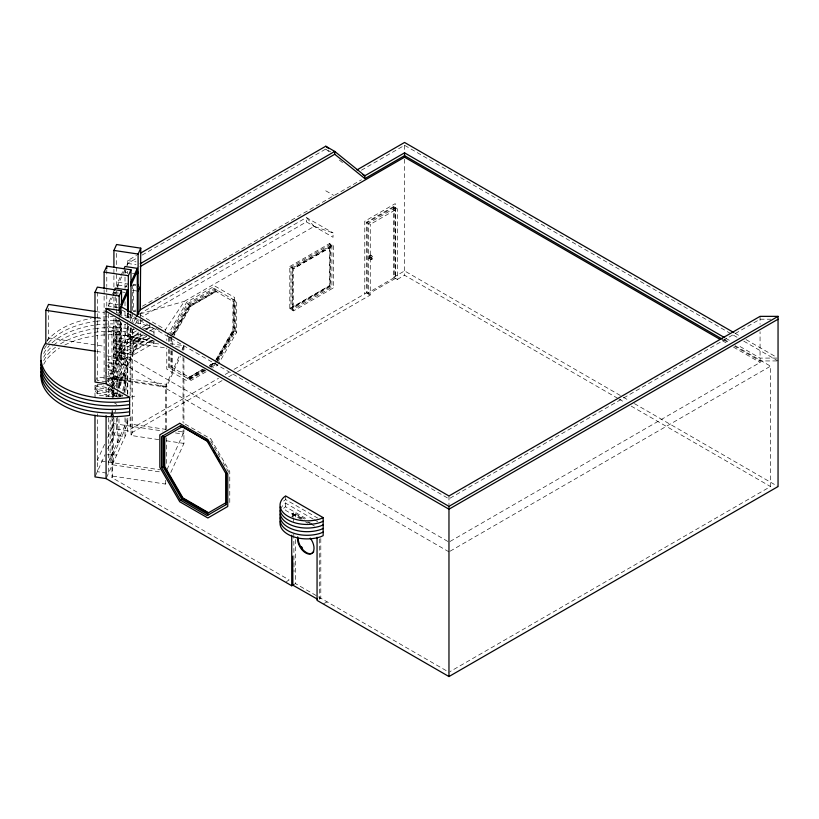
<?xml version="1.0" encoding="UTF-8"?>
<svg xmlns="http://www.w3.org/2000/svg" width="819" height="819" viewBox="0 0 819 819"><rect width="100%" height="100%" fill="white"/><g stroke="black" fill="none" stroke-linecap="round" stroke-linejoin="round"><path stroke-width="0.61" stroke-dasharray="4.09 3.07" d="M128.102 326.658L116.226 359.736L448.966 551.842M130.221 320.751L132.34 314.844M111.845 396.939L112.612 395.024A11.599 2.385 -81.4 0 1 115.346 396.314M112.756 397.072L113.513 395.157A11.599 2.385 -81.4 0 1 116.257 396.447M113.554 397.195L114.322 395.28A11.599 2.385 -81.4 0 1 117.066 396.57M47.174 340.827L48.505 337.878L48.505 308.149M118.274 307.504L108.436 306.03L108.436 303.184L112.09 295.075M112.612 293.919L114.189 290.448M117.895 288.104L117.895 282.238L120.434 276.607M120.946 275.481L123.485 269.861M108.436 306.03L112.612 296.765M113.135 295.598L114.711 292.127M117.004 287.039L124.498 270.444M126.781 265.397L127.672 263.431L136.517 258.313M116.114 292.035L115.233 294.001L115.233 291.984M125.891 270.393L125.01 272.358L127.467 272.727M107.494 327.999L108.436 325.911L121.529 327.887L119.175 333.098L107.207 331.296M125.891 287.244L127.672 283.313M116.789 312.848L119.175 313.206L120.895 309.408L448.966 498.822L760.063 319.205L770.853 319.205M119.175 316.236L120.895 312.438L120.219 312.049L120.741 310.913L120.741 314.516M95.454 381.009L97.338 376.842L166.462 387.244L180.446 356.275M110.524 388.308L108.436 392.946L97.338 391.267L94.984 396.488L94.984 385.657L95.925 383.579M102.273 384.797L97.338 384.06L94.984 389.271L106.081 390.939L116.769 397.113M106.552 382.678L127.672 335.913L136.538 330.794M131.214 327.938L130.201 330.19L130.989 330.313L128.327 336.21L127.539 336.087L127.539 322.481M134.265 321.191L135.79 317.813M447.86 541.451L120.895 352.672L121.529 351.259L120.741 351.146L120.741 321.744M97.338 292.178L97.338 380.446L108.436 382.115L115.233 367.055L105.344 365.571M113.565 385.606L113.565 326.689L111.978 330.2L116.226 332.647L116.226 359.736L119.175 360.186L133.528 328.399M135.565 323.894L138.104 318.263L138.104 324.549M112.674 388.851L112.674 378.368L113.565 376.392L166.462 384.357L166.462 429.013M153.972 341.165L131.03 337.715L130.139 339.69L160.575 344.267M109.48 387.018L108.436 389.332L97.338 387.663L94.984 392.874L106.081 394.543L110.36 397.01M110.002 385.862L115.233 374.273L105.344 372.788M130.139 342.577L132.432 337.489L140.049 333.098M111.046 387.152L115.233 377.887L105.344 376.402M127.784 394.267L127.784 357.739L126.075 357.483L108.436 396.55L108.436 386.926M113.247 389.936L110.145 396.805L97.338 394.881L97.338 384.06M113.759 388.79L127.784 357.739M120.639 382.453L112.674 381.255L111.978 382.79L119.943 383.998L120.639 379.566L138.995 338.912L138.995 341.799L131.03 340.602M138.995 341.799L140.397 338.687L140.397 333.589M104.586 444.318L97.338 460.38L160.166 469.83M107.698 437.438L113.913 423.669L162.889 431.04M95.454 475.87L105.006 454.729M107.627 448.925L116.574 429.105L116.574 417.772M108.436 462.049L126.075 422.983L126.075 417.936M127.784 418.202L127.784 423.239L110.145 462.305L110.145 418.222M106.552 477.538L127.672 430.774L127.682 418.171M286.394 581.654L289.158 579.944L111.978 477.651L112.674 476.115L112.674 419.226M158.743 439.629L131.03 435.462L132.432 432.35L132.432 328.726M165.571 429.545L165.571 386.333L179.412 355.681M182.002 349.948L183.927 345.679L170.198 343.611M166.984 469.635L183.927 432.104L177.631 431.152M112.674 476.115L165.571 484.08L166.615 481.756M170.813 472.461L183.927 443.427L183.927 429.555M168.509 341.451L168.509 336.517L187.387 303.818L214.087 288.411L236.711 301.474L236.711 332.299L218.468 363.912M170.291 336.097L188.534 304.484L215.233 289.076M171.519 335.974L189.046 305.61L216.462 289.783M172.778 334.623L189.773 305.2M173.259 334.091L189.537 305.897L215.223 291.073M173.997 334.521L190.274 306.326L215.96 291.492M172.891 337.592L191.144 305.989L217.834 290.571M215.981 359.561L232.965 330.139L236.711 332.299M215.356 361.292L232.883 330.917L232.965 299.304M217.096 359.398L233.374 331.204L233.374 301.556M217.127 360.227L234.111 330.804M216.666 361.179L214.803 364.414L210.473 366.912M217.291 360.104L234.684 329.965L234.684 297.492L214.803 286.005L186.681 302.242L166.789 336.691L166.789 340.438M216.585 361.998L234.111 331.634L234.111 299.969M217.721 362.029L235.35 331.511L235.35 300.686M165.52 331.183L165.52 329.617L184.398 301.3L314.158 226.382L333.036 232.903L333.036 237.275L306.398 221.898L143.284 316.062M283.65 501.033L285.616 499.559L317.649 518.048M283.65 508.251L285.616 506.777L306.603 518.888M327.129 601.873L323.167 603.91M292.424 517.229L292.403 513.452L293.642 512.725L304.678 519.011M127.672 265.448L127.672 260.585L136.517 255.477M142.056 255.118L325.757 149.058L330.753 151.945M361.404 170.209L404.555 145.301L738.267 337.971M135.995 284.572L133.62 284.213L133.62 311.302L135.831 310.022M142.465 306.193L361.425 179.77M138.882 314.24L306.398 217.526L333.036 232.903M142.066 327.6L147.594 324.406M127.682 339.506L139.854 332.483M145.383 329.289L149.816 326.74M146.478 329.381L151.843 326.29M127.682 343.12L142.066 334.817M143.264 334.848L133.62 340.417L116.574 337.848L113.913 343.745L125.01 345.413L117.895 361.169L108.006 359.674M149.693 331.132L153.982 328.654L153.982 335.872M127.682 346.724L146.488 335.872M146.478 336.599L133.62 344.021L116.574 341.462L113.913 347.348L125.01 349.017L117.895 364.772L106.777 363.104M127.682 350.337L149.816 337.561M149.693 338.349L133.62 347.635L116.574 345.065L113.913 350.962L125.01 352.631L117.895 368.386L108.006 366.892M127.672 353.644L116.574 351.965M127.672 353.951L149.816 341.165L149.816 338.759M152.907 340.1L133.62 351.238L116.574 348.679L113.913 354.566L125.01 356.234L117.895 371.99L106.777 370.321M125.01 359.848L113.913 358.179L116.574 352.283L133.62 354.852L153.982 343.089L153.982 340.684M289.813 266.492L329.545 243.55L333.302 245.71L333.302 287.93L293.56 310.872L289.813 308.712L289.813 266.492L293.56 268.652L333.302 245.71M234.05 369.349L366.513 292.874L366.513 222.205L393.54 206.603L397.297 208.763L397.297 279.433L393.54 277.272L393.54 206.603M366.513 222.205L370.26 224.375L397.297 208.763M368.745 255.978L370.311 255.067L372.86 256.542L372.86 258.773L371.294 259.684L368.745 258.21L368.745 255.978L371.294 257.453L372.86 256.542M368.745 258.21L370.311 257.309L372.86 258.773M289.813 308.712L329.545 285.77L333.302 287.93M189.046 377.201L202.958 369.164M209.377 365.458L215.223 362.653L209.869 365.745M187.387 378.245L202.344 369.615M209.818 365.305L214.087 362.837L217.834 364.998L212.5 368.079M189.537 377.477L203.45 369.451M188.534 378.91L204.555 369.666M209.541 366.789L215.233 363.503M205.067 370.034L186.681 380.651L166.789 369.164L166.789 347.932M189.773 379.627L205.784 370.372M211.128 367.291L216.462 364.209M206.091 371.785L191.144 380.415L168.509 367.352L168.509 348.853M116.574 429.105L127.672 430.774L218.54 378.306M225.184 374.467L229.617 371.908M393.54 277.272L404.555 270.915L622.245 396.591M222.031 380.62L132.432 432.35L127.672 430.774M228.675 376.791L236.415 372.317M237.52 371.683L370.26 295.045L370.26 224.375M397.297 279.433L404.555 275.245L617.956 398.454M229.77 502.508L229.77 471.683L210.892 438.984L209.838 439.598L220.536 458.128M291.738 516.625L295.485 514.455L303.194 518.908M294.011 584.459L295.485 583.609L317.506 596.314M319.318 599.078L320.802 598.218L320.802 537.868M450.071 541.441L760.063 362.469L760.063 331.746M450.071 551.207L770.546 366.175L770.546 486.547L450.071 671.58M140.11 313.892L184.398 301.3M130.682 397.061L134.992 396.079M776.852 358.087L760.063 358.087L737.919 345.301M776.852 360.933L760.063 360.933L734.592 346.222M107.35 454.78L116.718 455.016M127.672 260.585L136.005 261.845M127.672 263.431L136.005 264.68M132.391 273.464L136.077 274.017M117.895 282.238L126.505 283.528M133.579 285.063L135.852 285.411M117.895 285.073L126.505 286.374M132.524 290.346L137.316 291.062M122.615 292.076L125.072 292.455M108.436 303.184L118.274 304.668M133.62 311.302L135.995 311.66M117.895 314.731L130.201 316.584M95.618 311.517L104.289 312.827M115.233 320.628L121.386 321.56M96.673 317.977L104.115 319.093M132.432 337.489L140.397 338.687M175.553 346.529L183.036 347.655L183.036 350.542M164.312 347.717L113.913 340.131L116.574 334.244L133.62 336.804L133.62 354.852M48.505 337.878L104.289 346.283M96.673 351.423L104.115 352.549M106.777 355.886L130.989 359.531M107.821 362.336L128.327 365.428L128.327 362.541M107.821 369.553L115.233 370.669L108.436 385.729L103.501 384.981M122.901 373.669L124.611 373.925M117.23 377.078L118.939 377.334M112.674 378.368L165.571 386.333M94.984 385.657L106.081 387.326L121.048 395.976M114.056 393.263L115.766 393.519M119.789 396.611L120.69 396.744A11.599 2.385 -81.4 0 1 119.4 393.704M126.075 422.983L127.784 423.239M166.298 429.453L131.03 424.14L130.139 426.115L130.139 417.25M175.481 432.944L183.036 434.08L183.036 429.013M166.298 440.765L183.927 443.427M117.281 417.26L117.23 442.567L118.99 442.71M117.23 442.567L118.939 442.823L118.99 417.526M159.275 471.805L112.674 464.793L113.565 462.817L113.565 414.721M153.982 328.654L148.587 326.177A70.987 40.981 0 0 0 131.613 321.887M153.982 332.268L148.587 329.781A70.987 40.981 0 0 0 142.772 327.958M153.982 343.089L148.587 340.612A70.987 40.981 0 0 0 96.058 335.749M292.403 513.452L302.365 519.133M307.698 522.174L309.838 523.392M310.903 523.996L315.172 526.433M734.95 333.21L739.373 335.759M746.007 339.588L776.944 357.453M743.795 341.154L778.05 360.933M725.736 338.267L731.275 341.472M724.109 339.363L729.637 342.557M735.165 345.751L770.546 366.175M723.515 339.834L729.053 343.028M722.409 340.735L726.842 343.294M733.486 347.123L760.063 362.469M325.757 190.796L333.753 195.403M623.351 397.235L628.869 400.419M634.397 403.613L778.05 486.547M619.062 399.088L624.59 402.283M631.224 406.111L770.546 486.547M329.463 246.345L330.702 247.051L293.427 268.571L293.56 310.872M366.513 292.874L370.26 295.045M293.427 307.954L292.188 307.238L329.463 285.718L329.545 243.55M214.732 290.786L234.111 301.976M187.387 303.818L191.144 305.989M189.046 305.61L190.274 306.326M232.883 330.917L234.111 331.634M139.947 314.854L165.52 329.617M155.927 328.46L159.121 330.303M168.509 336.517L172.256 338.687L172.123 345.188M120.895 325.276L120.219 324.887L120.219 321.386M170.895 366.717L190.274 377.907M185.268 424.181L210.892 438.984M114.629 403.091L116.769 404.33M313.227 519.103L285.616 503.163L283.65 504.647A27.047 15.622 0 0 0 280.948 508.404M314.332 519.737L317.649 521.652M308.691 522.082L313.093 524.621M301.075 519.307L285.616 510.38L285.616 495.945M305.497 521.857L307.709 523.136M318.601 596.949L448.966 672.215M325.757 149.058L329.637 152.201M339.353 160.053L343.243 163.196M314.158 226.382L306.398 217.526L306.398 221.898M223.055 462.479L228.716 472.297M293.642 512.725L293.663 516.502M293.673 517.762L293.704 521.529M293.786 534.121L294.031 571.867M760.063 316.359L760.063 324.222M448.966 495.976L448.966 505.18M404.555 145.301L404.555 151.638M404.555 159.255L404.555 275.245M395.26 276.279L395.26 203.614L364.783 221.212L364.783 293.867M371.294 257.453L371.294 259.684M319.625 539.004L319.625 598.976M295.485 514.455L295.485 516.973M295.485 539.598L295.485 583.609M183.927 345.679L183.927 350.757M183.927 358.384L183.927 423.208M183.036 356.869L183.036 422.686M172.256 351.013L172.256 369.512M171.386 337.346L171.386 343.519M171.386 350.941L171.386 366.994M170.895 337.059L170.895 344.471M170.895 350.655L170.895 368.724M169.656 337.182L169.656 343.345M169.656 349.518L169.656 368.018M166.462 437.868L166.462 465.714M165.571 480.303L165.571 484.08M149.816 323.126L149.816 330.344M140.397 313.175L140.397 318.284M140.397 319.553L140.397 327.211M138.104 332.094L138.104 343.775L121.529 380.477L121.529 322.932M132.432 284.889L132.432 311.189M132.432 312.438L132.432 321.212M130.989 313.923L130.989 320.229M130.989 327.795L130.989 334.019M131.03 337.715L131.03 395.024M131.03 416.543L131.03 435.462M130.201 314.076L130.139 320.567M130.201 327.723L130.139 395.741M128.327 313.523L128.327 319.819M128.327 326.126L128.327 339.916M127.672 271.273L127.672 273.689M127.672 312.745L127.682 318.345M127.672 325.532L127.672 394.256M127.539 313.708L127.539 318.724M126.075 357.483L126.075 392.751M125.01 269.318L125.01 275.962M125.01 277.17L125.01 289.209M125.01 301.73L125.01 306.736M125.01 311.752L125.01 316.758M125.01 324.273L125.01 392.598M125.01 417.782L125.01 436.66L113.913 434.991L113.913 418.632M121.529 310.565L121.529 315.51M120.895 309.408L120.895 314.772M120.895 322.942L120.895 352.672M120.219 309.019L120.219 314.383M119.943 383.998L119.943 331.398L111.978 330.2L111.978 387.858M119.175 310.37L119.175 313.206M119.175 317.444L119.175 360.186M118.99 377.221L118.939 388.667M118.99 393.591L118.939 397.481M117.895 291.912L117.895 294.451M117.895 321.038L117.895 375.604M117.281 376.955L117.23 388.411M117.281 389.557L117.23 397.225M116.574 253.368L116.574 266.001M116.574 267.27L116.574 286.22M116.574 291.277L116.574 307.709M116.574 308.968L116.574 312.756M116.574 319.082L116.574 387.541M116.574 392.577L116.574 397.614M115.233 296.539L115.233 307.954M115.233 318.1L115.233 381.49M113.913 269.369L113.913 274.426M113.913 275.686L113.913 287.059M113.913 292.117L113.913 295.905M113.913 297.174L113.913 308.548M113.913 318.652L113.913 388.411M113.913 389.67L113.913 397.225M113.565 390.673L113.565 397M112.674 390.12L112.674 397.706M112.674 410.37L112.674 417.966M111.978 389.117L111.978 396.703M111.978 410.616L111.978 477.651M108.436 313.872L108.436 382.115M108.436 417.966L108.436 473.372L97.338 471.703L97.338 413.769M106.777 269.983L106.777 286.507M106.777 287.776L106.777 306.838M106.081 387.326L106.081 396.949M104.115 289.854L104.115 294.942M104.115 296.212L104.115 379.821M44.257 348.884A70.987 40.981 0 0 1 47.645 343.878M48.454 342.905A70.987 40.981 0 0 1 94.871 321.488M96.058 321.314A70.987 40.981 0 0 1 119.451 320.516M43.724 353.511A70.987 40.981 0 0 1 49.314 345.567M51.945 342.956A70.987 40.981 0 0 1 93.591 325.286M96.058 324.928A70.987 40.981 0 0 1 125.604 324.662M46.878 341.257A70.987 40.981 0 0 1 91.052 318.489M96.058 317.711A70.987 40.981 0 0 1 113.288 316.687M125.604 317.444A70.987 40.981 0 0 1 142.772 320.741M43.724 360.729A70.987 40.981 0 0 1 55.487 347.236M60.524 343.826A70.987 40.981 0 0 1 146.304 336.24M43.724 364.342A70.987 40.981 0 0 1 59.47 348.085M64.783 345.055A70.987 40.981 0 0 1 93.591 336.107M43.724 357.125A70.987 40.981 0 0 1 52.785 345.813M53.655 345.075A70.987 40.981 0 0 1 93.591 328.89M94.871 328.706A70.987 40.981 0 0 1 135.381 329.801M122.707 390.489A11.599 2.385 -81.4 0 0 124.201 376.72A11.599 2.385 -81.4 0 0 121.458 375.43L120.69 377.344A11.599 2.385 -81.4 0 0 118.55 388.534M121.232 394.85A11.599 2.385 -81.4 0 1 118.489 393.56M123.7 393.192A11.599 2.385 -81.4 0 0 125.972 378.071A11.599 2.385 -81.4 0 0 123.167 375.686L122.41 377.6A11.599 2.385 -81.4 0 0 120.26 388.79M122.942 395.106A11.599 2.385 -81.4 0 1 122.195 396.365M120.905 396.591A11.599 2.385 -81.4 0 1 120.198 393.816M123.618 390.632A11.599 2.385 -81.4 0 0 125.102 376.853A11.599 2.385 -81.4 0 0 122.369 375.563L121.601 377.477A11.599 2.385 -81.4 0 0 119.451 388.677M122.144 394.993A11.599 2.385 -81.4 0 1 121.386 396.242M112.387 414.445A11.599 2.385 -81.4 0 1 111.63 415.694M115.571 410.339A11.599 2.385 -81.4 0 1 114.855 412.786M111.619 415.141A11.599 2.385 -81.4 0 1 111.353 413.411M113.298 414.578A11.599 2.385 -81.4 0 1 112.541 415.837M111.261 416.062A11.599 2.385 -81.4 0 1 110.821 415.018M394.246 207.012L367.219 222.614L367.219 293.284L394.246 277.682L394.246 207.012M330.702 244.205L290.96 267.148L290.96 309.367L330.702 286.435L330.702 244.205M395.485 207.719L368.448 223.331L368.448 294.001L395.485 278.388L395.485 207.719M331.93 244.922L292.188 267.864L292.188 310.084L331.93 287.141L331.93 244.922M329.955 246.621L292.68 268.151L292.68 307.524L329.955 286.005L329.955 246.621M370.946 255.446L369.379 256.347L369.379 258.579L370.946 257.678L370.946 255.446"/><path stroke-width="1.23" d="M95.434 351.238L45.844 343.775L45.844 310.319L48.505 304.422L95.618 311.517M104.115 288.585L104.115 272.062L106.777 266.165L130.989 269.809L130.989 312.663M40.95 374.918A70.987 40.981 0 0 0 128.982 415.489L129.607 415.346L129.607 397.307L106.081 383.722L94.984 382.053L94.984 292.332L97.338 287.121L121.529 290.765L121.529 308.087M113.913 266.84L113.913 250.419L116.574 244.523L140.766 248.167L140.244 309.817L136.292 316.687M114.189 290.448L115.233 288.124L127.539 289.977L127.539 311.2M123.986 268.734L125.01 266.482L137.316 268.335L137.316 314.445M106.081 383.722L106.081 308.394L119.175 310.37L119.175 295.976L121.529 290.765M128.327 312.254L128.327 275.706L130.989 269.809M138.104 314.557L138.104 254.054L140.766 248.167M120.741 305.037L127.539 289.977M130.702 282.964L137.316 268.335M119.175 310.37L120.895 306.562L448.966 495.976L760.063 316.359L778.05 316.359L778.05 486.547L448.966 676.545L317.055 600.388L317.055 537.192M120.741 307.872L127.539 292.823M130.702 285.8L137.316 271.171M137.316 274.201L138.206 272.225M137.316 287.039L138.206 285.063M140.397 286.097L138.104 291.185L137.316 291.062M140.95 252.917L325.757 146.222L334.746 151.413L364.864 175.757L364.864 178.593L404.555 155.682L722.409 339.189M140.244 263.708L334.746 151.413L334.746 154.259L364.864 178.593M140.244 266.554L334.746 154.259M356.982 169.922L404.555 142.455L733.844 332.575M724.631 337.633L404.555 152.836L364.864 175.757L362.868 174.601M140.244 309.817L404.555 157.217L720.198 339.455M180.856 425.491L161.568 436.629L161.568 467.465L180.446 500.163L207.146 515.571L226.433 504.432M182.913 426.32L164.261 437.09L164.261 466.738L182.422 498.187L208.098 513.011L226.75 502.252M161.568 467.465L163.032 466.615L163.032 435.79M180.446 500.163L181.91 499.314L208.61 514.731M94.984 415.202L94.984 476.914L106.081 478.583L291.738 585.769L293.253 584.899M106.081 308.394L448.966 506.357L778.05 316.359M778.05 319.205L448.966 509.203L106.081 311.24M323.167 517.628L320.608 518.765A27.047 15.622 0 0 1 287.95 516.277A27.047 15.622 0 0 1 283.65 497.43L285.616 495.945L323.167 517.628L323.167 535.667L320.608 536.803A27.047 15.622 0 0 1 292.045 536.261A27.047 15.622 0 0 1 280.262 521.242M323.167 521.232L320.608 522.368A27.047 15.622 0 0 1 292.045 521.826A27.047 15.622 0 0 1 280.262 506.807M323.167 524.846L320.608 525.972A27.047 15.622 0 0 1 292.045 525.44A27.047 15.622 0 0 1 280.262 510.411M323.167 528.45L320.608 529.586A27.047 15.622 0 0 1 292.045 529.043A27.047 15.622 0 0 1 280.262 514.025M323.167 532.063L320.608 533.189A27.047 15.622 0 0 1 292.045 532.657A27.047 15.622 0 0 1 280.262 517.628M129.607 397.307L128.982 397.44A70.987 40.981 0 0 1 58.886 384.899A70.987 40.981 0 0 1 45.465 343.253M129.607 400.911L128.982 401.054A70.987 40.981 0 0 1 40.95 360.483M129.607 404.525L128.982 404.658A70.987 40.981 0 0 1 40.95 364.097M129.607 408.128L128.982 408.272A70.987 40.981 0 0 1 40.95 367.7M129.607 411.742L128.982 411.875A70.987 40.981 0 0 1 40.95 371.304M113.913 250.419L138.104 254.054M104.115 272.062L128.327 275.706M94.984 292.332L119.175 295.976M45.844 310.319L95.434 317.782M317.311 599.099L292.874 585.175L292.68 556.234M205.374 439.291L207.514 440.53M182.422 426.607L208.098 441.431L209.347 443.601M180.446 425.737L207.146 441.144L226.024 473.843L226.024 504.678M208.589 512.735L182.913 497.911L164.752 466.451L164.752 436.803M325.757 146.222L328.675 148.577M213.728 451.187L214.987 453.357M216.236 455.528L219.369 460.954M163.032 466.615L181.91 499.314M448.966 506.357L448.966 676.545M404.555 152.836L404.555 157.217M291.738 535.216L291.738 585.769M226.259 472.88L226.259 502.528M140.397 287.326L140.397 309.49M106.777 266.165L106.777 268.704M106.081 415.612L106.081 478.583M310.247 538.103A11.599 6.747 59.7 0 1 313.738 550.552A11.599 6.747 59.7 0 1 306.081 553.163L303.941 551.709A11.599 6.747 59.7 0 1 297.717 536.834M302.539 548.208A11.599 6.747 59.7 0 1 301.402 546.539M313.738 551.709A11.599 6.747 59.7 0 1 306.746 552.774L304.596 551.32A11.599 6.747 59.7 0 1 298.177 538.789M179.73 423.331L159.848 434.817L159.848 467.291L179.73 501.74L207.862 517.977L227.743 506.49L227.743 474.017L207.862 439.568L179.73 423.331"/></g></svg>
